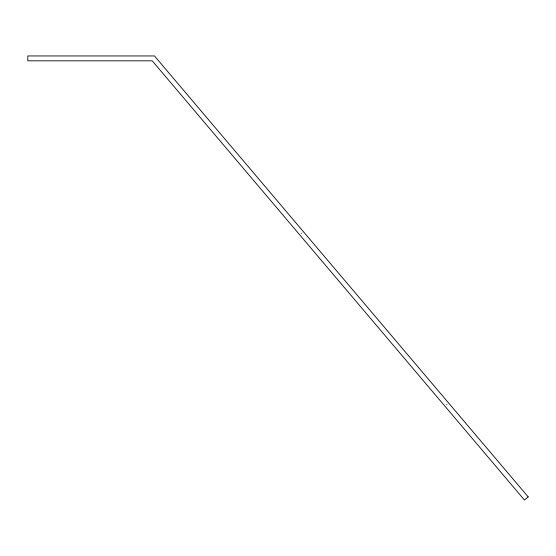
<?xml version="1.0" encoding="UTF-8"?>
<svg xmlns="http://www.w3.org/2000/svg" width="556" height="556" viewBox="0 0 556 556"><rect width="100%" height="100%" fill="white"/><g stroke="black" fill="none" stroke-linecap="round" stroke-linejoin="round"><path stroke-width="0.42" stroke-dasharray="2.78 2.08" d="M300.963 233.812L302.207 232.762M446.079 405.039L447.323 403.983"/><path stroke-width="0.83" d="M528.2 496.904L524.475 500.052L152.226 60.826L27.8 60.826L27.8 55.947L154.485 55.947L528.2 496.904"/></g></svg>
